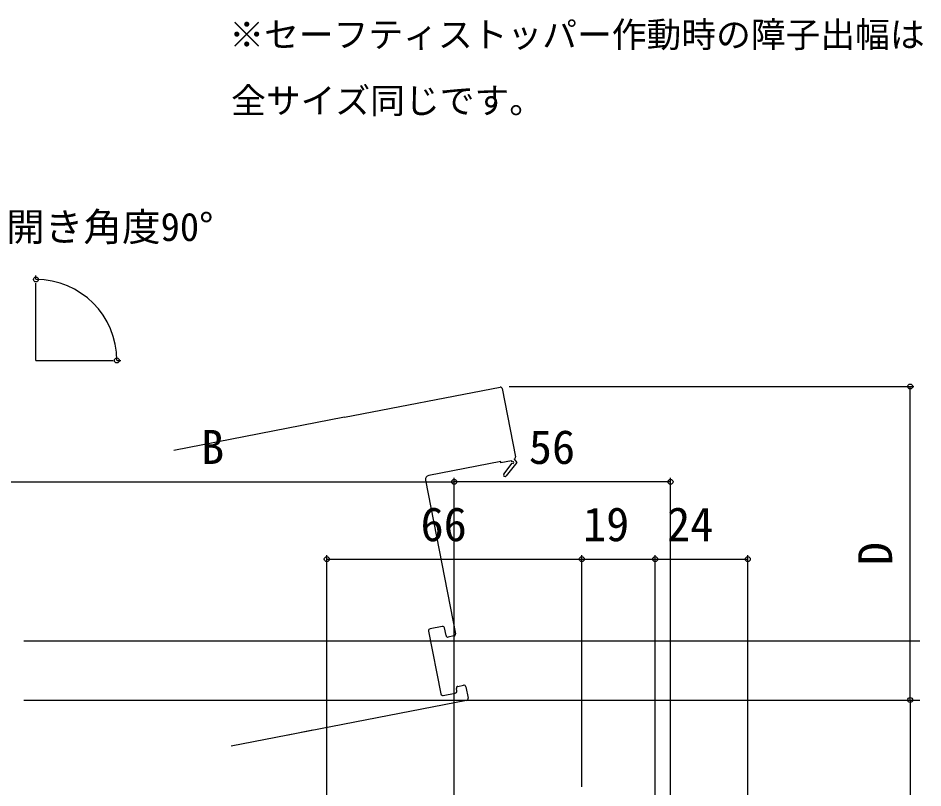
# Model space of a CAD drawing. Units: millimetres, scale not verified. Extents: x -525 to 525, y -783 to 778.
# Drawn here: x -76.9 to 157.3, y -370.3 to -171 of the extents above; entities that cross this region are included whole.
import ezdxf
from ezdxf.enums import TextEntityAlignment as Align

# ---------------------------------------------------------------- set-up
doc = ezdxf.new("R2010")
doc.units = ezdxf.units.MM
doc.header["$LTSCALE"] = 4
for name, color, linetype in [('0-2_USER1', 3, 'Continuous'), ('0-5_YKK_12', 2, 'Continuous'), ('0-8_YKK_D', 6, 'Continuous')]:
    doc.layers.add(name, color=color, linetype=linetype)
doc.styles.add('ＭＳ ゴシック', font='')
doc.styles.get('ＭＳ ゴシック').set_extended_font_data('MS Gothic')

msp = doc.modelspace()

# ---------------------------------------------------------------- linework, layer by layer
at = {"layer": '0-5_YKK_12'}
for p, q in [((-72.289, -259.634), (-72.289, -239.634)), ((-72.289, -259.634), (-52.289, -259.634)), ((7.598, -274.354), (47.845, -266.531)), ((48.431, -266.926), (51.866, -284.595)), ((7.598, -274.354), (-36.614, -282.948)), ((48.802, -289.057), (51.03, -286.27)), ((28.593, -290.647), (36.321, -330.403)), ((29.362, -329.718), (32.53, -346.013)), ((32.899, -328.521), (29.758, -329.132)), ((33.867, -330.88), (33.485, -328.917)), ((-75.41, -332.282), (156.5, -332.282)), ((35.925, -330.989), (34.453, -331.275)), ((36.933, -344.037), (38.406, -343.75)), ((38.992, -344.146), (39.564, -347.091)), ((33.116, -346.409), (36.257, -345.798)), ((36.652, -345.212), (36.538, -344.623)), ((-75.41, -347.577), (71.179, -347.59)), ((-75.41, -347.582), (156.5, -347.582)), ((-75.41, -347.582), (156.5, -347.582)), ((-75.41, -347.582), (156.5, -347.582)), ((39.169, -347.677), (-21.731, -359.515)), ((75.179, -347.577), (156.5, -347.579)), ((-0.587, -355.405), (-7.007, -356.653))]:
    msp.add_line(p, q, dxfattribs=at)
for points in [[(51.022, -285.886), (50.791, -285.619), (48.092, -286.144), (48.035, -285.849), (29.384, -289.475)], [(51.47, -285.181), (52.228, -286.053), (49.427, -289.557)]]:
    msp.add_lwpolyline(points, dxfattribs=at)
for centre, radius, start, end in [((47.94, -267.021), 0.5, 11, 101), ((51.375, -284.691), 0.5, 281, 11), ((51.186, -286.074), 0.25, 231.35703, 131), ((29.575, -290.456), 1, 101, 191), ((49.114, -289.307), 0.4, 141.35703, 321.35703), ((29.853, -329.623), 0.5, 101, 191), ((32.994, -329.012), 0.5, 11, 101), ((34.357, -330.785), 0.5, 191, 281), ((35.83, -330.498), 0.5, 281, 11), ((37.029, -344.527), 0.5, 101, 191), ((38.501, -344.241), 0.5, 11, 101), ((33.02, -345.918), 0.5, 191, 281), ((36.162, -345.307), 0.5, 281, 11), ((39.074, -347.186), 0.5, 281, 11)]:
    msp.add_arc(centre, radius, start, end, dxfattribs=at)
at = {"layer": '0-8_YKK_D'}
for p, q in [((-72.289, -238.634), (-72.289, -237.687)), ((-51.289, -259.634), (-50.342, -259.634)), ((50.233, -266.391), (155, -266.391)), ((154, -347.582), (154, -266.391)), ((36, -460.682), (36, -290.082)), ((36, -346.582), (36, -290.082)), ((92, -391.582), (92, -290.082)), ((-83.9, -291.082), (36, -291.082)), ((92, -291.082), (36, -291.082)), ((3, -376.53), (3, -310.082)), ((3, -311.082), (69, -311.082)), ((69, -370.082), (69, -310.082)), ((69, -369.082), (69, -310.082)), ((69, -311.082), (88, -311.082)), ((88, -392.082), (88, -310.082)), ((88, -389.902), (88, -310.082)), ((88, -311.082), (112, -311.082)), ((112, -398.536), (112, -310.082)), ((154, -347.582), (154, -462.582))]:
    msp.add_line(p, q, dxfattribs=at)
for centre in [(-72.289, -238.687), (-51.342, -259.634), (154, -266.391), (36, -291.082), (36, -291.082), (92, -291.082), (3, -311.082), (69, -311.082), (69, -311.082), (88, -311.082), (88, -311.082), (112, -311.082), (154, -347.582), (154, -347.582)]:
    msp.add_circle(centre, 0.637, dxfattribs=at)
msp.add_arc((-72.289, -259.634), 20.947, 360, 90, dxfattribs=at)

# ---------------------------------------------------------------- texts
at = {"layer": '0-2_USER1', "style": 'ＭＳ ゴシック'}
for s, p in [('※セーフティストッパー作動時の障子出幅は', (-22.227, -180.539)), ('全サイズ同じです。', (-21.767, -197.635))]:
    msp.add_text(s, height=6.598, dxfattribs=at).set_placement(p, align=Align.BOTTOM_LEFT)
at = {"layer": '0-8_YKK_D', "style": 'ＭＳ ゴシック'}
for s, height, p in [('開き角度90°', 7.331, (-80.018, -230.915)), ('B', 8.798, (-29.541, -289.082)), ('56', 8.798, (55.307, -289.082)), ('66', 8.798, (27.273, -309.082)), ('19', 8.798, (69.33, -309.082)), ('24', 8.798, (91.102, -309.082))]:
    msp.add_text(s, height=height, dxfattribs=at).set_placement(p, align=Align.BOTTOM_LEFT)
msp.add_text('D', height=8.798, rotation=90, dxfattribs=at).set_placement((152, -312.679), align=Align.BOTTOM_LEFT)

doc.saveas('drawing.dxf')
